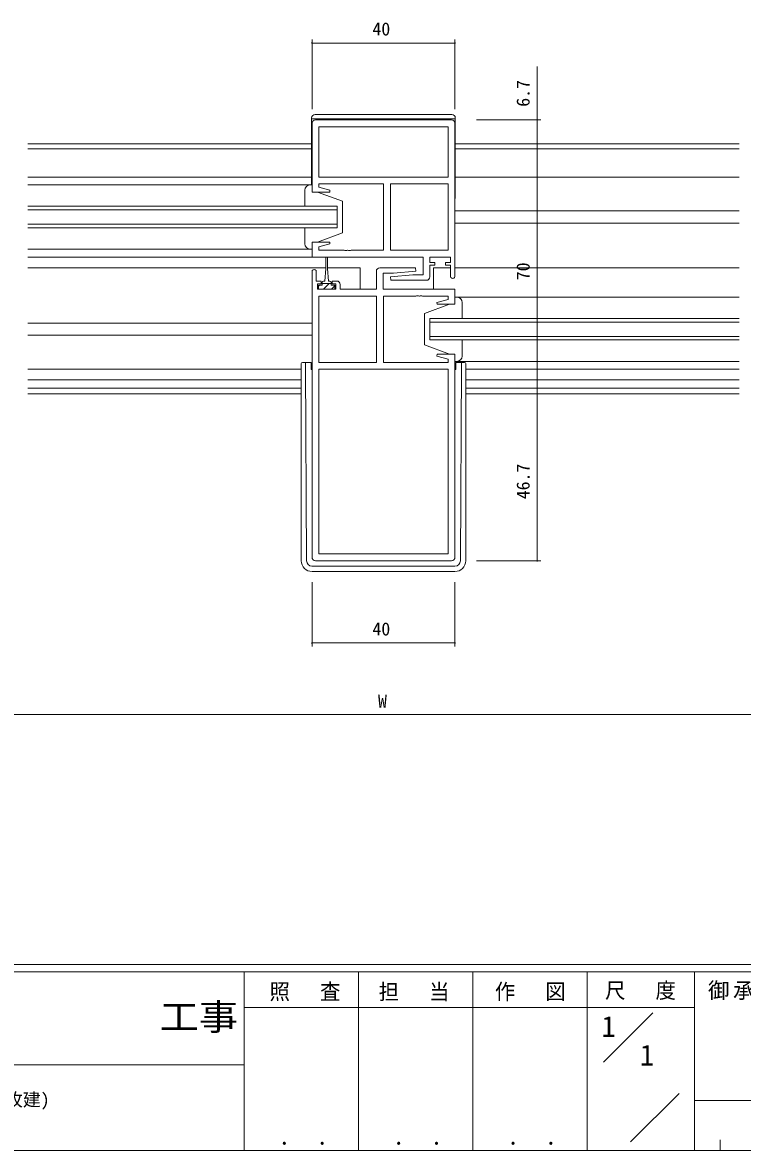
# Model space of a CAD drawing. Units: millimetres, scale not verified. Extents: x -594 to 539, y -420 to 386.
# Drawn here: x 84 to 285.4, y -420 to -104.3 of the extents above; entities that cross this region are included whole.
import ezdxf
from ezdxf.enums import TextEntityAlignment as Align

# ---------------------------------------------------------------- set-up
doc = ezdxf.new("R2010")
doc.units = ezdxf.units.MM
doc.header["$LTSCALE"] = 2
for name, color, linetype, lineweight in [('0-1_YKK_ZWAK', 7, 'Continuous', 9), ('0-3_YKK_11', 7, 'Continuous', 9), ('0-4_YKK_12', 2, 'Continuous', 9), ('0-5_YKK_13', 4, 'Continuous', 9), ('0-6_YKK_D', 6, 'Continuous', 9)]:
    doc.layers.add(name, color=color, linetype=linetype, lineweight=lineweight)
doc.layers.add('0-2_USER1', color=7, linetype='Continuous')
doc.styles.add('ＭＳ ゴシック', font='')
doc.styles.get('ＭＳ ゴシック').set_extended_font_data('MS Gothic')

msp = doc.modelspace()

# ---------------------------------------------------------------- linework, layer by layer
at = {"layer": '0-1_YKK_ZWAK'}
for p, q in [((510, -367.965), (-590, -367.965)), ((456, -369.965), (-590, -369.965)), ((146, -369.965), (146, -419.965)), ((178, -369.965), (178, -419.965)), ((210, -369.965), (210, -419.965)), ((242, -369.965), (242, -419.965)), ((272, -369.965), (272, -419.965)), ((243.406, -379.964), (146, -379.964)), ((243.406, -379.964), (272, -379.964)), ((246.529, -395.302), (260.376, -381.454)), ((-38, -395.964), (146, -395.964)), ((254.103, -417.601), (267.709, -403.995)), ((272, -405.965), (415.999, -405.965)), ((279.2, -416.965), (279.2, -419.965)), ((-590, -419.965), (456, -419.965))]:
    msp.add_line(p, q, dxfattribs=at)
at = {"layer": '0-3_YKK_11'}
for p, q in [((204, -131.567), (166, -131.567)), ((165, -132.567), (165, -151.767)), ((203.07, -133.497), (166.93, -133.497)), ((203.07, -133.497), (166.93, -133.497)), ((166.93, -133.497), (166.93, -147.567)), ((203.07, -147.567), (203.07, -133.497)), ((205, -175.367), (205, -132.567)), ((166.93, -147.567), (203.07, -147.567)), ((166.93, -149.497), (185, -149.497)), ((185, -149.497), (185, -168.037)), ((187, -149.497), (187, -168.037)), ((187, -149.497), (187, -168.037)), ((203.07, -149.497), (187, -149.497)), ((203.07, -168.037), (203.07, -149.497)), ((165, -169.967), (196.07, -169.967)), ((174.042, -168.037), (166.93, -168.037)), ((185, -168.037), (175.958, -168.037)), ((187, -168.037), (203.07, -168.037)), ((196.07, -169.967), (196.07, -174.967)), ((198, -175.467), (198, -172.267)), ((203.8, -172.267), (203.8, -175.367)), ((165, -174.067), (165, -253.967)), ((166.2, -176.667), (166.2, -174.067)), ((183, -173.967), (183, -178.967)), ((187.022, -176.467), (197, -176.467)), ((187.807, -174.467), (194.02, -173.924)), ((196.07, -174.967), (193.193, -174.967)), ((205, -178.967), (184.93, -178.967)), ((166.93, -180.897), (166.93, -199.437)), ((183, -180.897), (166.93, -180.897)), ((183, -199.437), (183, -180.897)), ((185, -180.897), (194.042, -180.897)), ((185, -199.437), (185, -180.897)), ((194.042, -180.897), (194.225, -180.777)), ((205, -253.967), (205, -197.167)), ((203.07, -201.367), (166.93, -201.367)), ((166.93, -201.367), (166.93, -253.037)), ((203.07, -199.437), (185, -199.437)), ((203.07, -253.037), (203.07, -201.367)), ((203.07, -253.037), (203.07, -201.367)), ((166, -254.967), (204, -254.967)), ((166.93, -253.037), (203.07, -253.037))]:
    msp.add_line(p, q, dxfattribs=at)
for points in [[(165, -151.767), (169.961, -151.767), (170.029, -151.245), (166.93, -150.414), (166.93, -149.497)], [(166.93, -168.037), (166.93, -167.12), (170.029, -166.29), (169.961, -165.767), (165, -165.767), (165, -169.967)], [(175.958, -168.037), (175.775, -168.157), (175.225, -168.157), (175.042, -168.037), (174.958, -168.037), (174.775, -168.157), (174.225, -168.157), (174.042, -168.037)], [(198, -172.267), (199.4, -172.267), (199.4, -171.467), (198, -171.467), (198, -169.967), (203.8, -169.967), (203.8, -171.467), (202.4, -171.467), (202.4, -172.267), (203.8, -172.267)], [(194.02, -173.924), (193.978, -172.967), (184, -172.967)], [(171.9, -176.667), (170.6, -176.667), (170.6, -177.467), (171.7, -177.467), (171.7, -178.967), (166.5, -178.967), (166.5, -177.467), (167.6, -177.467), (167.6, -176.667), (166.2, -176.667)], [(184.93, -178.967), (184.93, -174.467), (187.807, -174.467)], [(193.193, -174.967), (186.98, -175.511), (187.022, -176.467)], [(183, -178.967), (172.9, -178.967), (172.9, -177.667)], [(194.225, -180.777), (194.775, -180.777), (194.958, -180.897), (195.042, -180.897), (195.225, -180.777), (195.775, -180.777), (195.958, -180.897), (203.07, -180.897), (203.07, -181.814), (199.971, -182.645), (200.039, -183.167), (205, -183.167), (205, -178.967)], [(166.93, -180.897), (166.93, -199.437), (183, -199.437)], [(205, -197.167), (200.039, -197.167), (199.971, -197.69), (203.07, -198.52), (203.07, -199.437)]]:
    msp.add_lwpolyline(points, dxfattribs=at)
for centre, radius, start, end in [((166, -132.567), 1, 90, 179.99998), ((204, -132.567), 1, 0, 89.99998), ((165.6, -174.067), 0.6, 359.99998, 180), ((184, -173.967), 1, 90, 179.99998), ((171.9, -177.667), 1, 0, 89.99998), ((197, -175.467), 1, 270, 359.99998), ((204.4, -175.367), 0.6, 179.99998, 0), ((166, -253.967), 1, 180, 269.99998), ((204, -253.967), 1, 270, 359.99998)]:
    msp.add_arc(centre, radius, start, end, dxfattribs=at)
at = {"layer": '0-4_YKK_12'}
for p, q in [((164.9, -138.267), (85.5, -138.267)), ((205.1, -138.267), (284.5, -138.267)), ((164.9, -139.667), (85.5, -139.667)), ((205.1, -139.667), (284.5, -139.667)), ((164.9, -147.567), (85.5, -147.567)), ((205.1, -147.567), (284.5, -147.567)), ((85.5, -149.768), (165, -149.769)), ((172, -155.767), (85.5, -155.767)), ((172, -156.767), (85.5, -156.767)), ((172, -155.767), (172, -161.767)), ((205, -157.067), (284.5, -157.067)), ((172, -160.767), (85.5, -160.767)), ((205, -160.467), (284.5, -160.467)), ((172, -161.767), (85.5, -161.767)), ((165, -167.766), (85.5, -167.767)), ((165.5, -169.967), (85.5, -169.967)), ((85.5, -172.967), (168.85, -172.967)), ((169.35, -172.967), (178.5, -172.967)), ((178.5, -178.967), (178.5, -172.967)), ((199, -172.967), (203.8, -172.967)), ((199, -178.967), (199, -172.967)), ((205, -172.967), (284.5, -172.967)), ((205, -181.167), (284.5, -181.167)), ((165, -188.467), (85.5, -188.467)), ((198, -193.167), (198, -187.167)), ((198, -187.167), (284.5, -187.167)), ((198, -188.167), (284.5, -188.167)), ((165, -191.867), (85.5, -191.867)), ((198, -192.167), (284.5, -192.167)), ((198, -193.167), (284.5, -193.167)), ((162, -201.367), (85.5, -201.367)), ((205, -199.167), (284.5, -199.167)), ((208, -201.367), (284.5, -201.367)), ((162, -204.367), (85.5, -204.367)), ((208, -204.367), (284.5, -204.367)), ((162, -206.637), (85.5, -206.637)), ((162, -208.267), (85.5, -208.267)), ((208, -206.637), (284.5, -206.637)), ((208, -208.267), (284.5, -208.267))]:
    msp.add_line(p, q, dxfattribs=at)
at = {"layer": '0-5_YKK_13'}
for p, q in [((164.9, -131.067), (164.9, -149.767)), ((205.1, -131.267), (164.9, -131.267)), ((165.9, -130.067), (204.1, -130.067)), ((205.1, -131.067), (205.1, -153.563)), ((163, -155.767), (163, -151.267)), ((166.5, -151.767), (173.5, -154.367)), ((173.5, -154.367), (173.5, -163.167)), ((205.1, -153.563), (205, -153.563)), ((163, -166.267), (163, -161.767)), ((166.5, -165.767), (173.5, -163.167)), ((168.85, -170.217), (168.85, -173.167)), ((169.35, -173.167), (169.35, -170.217)), ((168.85, -173.167), (168.6, -176.667)), ((169.35, -173.167), (169.6, -176.667)), ((168.25, -176.667), (168.6, -176.667)), ((169.6, -176.667), (169.95, -176.667)), ((166.8, -177.867), (166.8, -178.967)), ((167.088, -177.867), (166.8, -178.156)), ((167.85, -177.867), (166.8, -177.867)), ((166.8, -178.967), (171.4, -178.967)), ((167.85, -177.867), (167.85, -177.067)), ((170.35, -177.367), (167.85, -177.367)), ((169.1, -178.101), (168.234, -178.967)), ((169.834, -177.367), (169.1, -178.101)), ((170.35, -177.067), (170.35, -177.867)), ((171.4, -177.867), (170.35, -177.867)), ((171.4, -178.046), (170.479, -178.967)), ((171.4, -178.967), (171.4, -177.867)), ((205.5, -181.167), (205, -181.167)), ((207, -187.167), (207, -182.667)), ((196.5, -185.767), (196.5, -194.567)), ((203.5, -197.167), (196.5, -194.567)), ((207, -197.667), (207, -193.167)), ((162, -199.767), (162, -200.467)), ((162, -200.467), (162, -254.967)), ((163.2, -199.467), (162.3, -199.467)), ((163.205, -200.467), (163.2, -199.467)), ((163.5, -199.467), (163.2, -199.467)), ((163.492, -254.975), (163.205, -200.467)), ((164.8, -199.467), (163.5, -199.467)), ((164.8, -199.467), (164.8, -201.467)), ((164.8, -201.467), (165, -201.467)), ((205, -199.167), (205.5, -199.167)), ((205.2, -201.467), (205, -201.467)), ((205.2, -199.467), (206.5, -199.467)), ((205.2, -199.467), (205.2, -201.467)), ((206.5, -199.467), (206.8, -199.467)), ((206.508, -254.975), (206.795, -200.467)), ((206.795, -200.467), (206.8, -199.467)), ((206.8, -199.467), (207.7, -199.467)), ((208, -199.767), (208, -200.467)), ((208, -200.467), (208, -254.967)), ((164.992, -256.467), (205.008, -256.467)), ((205, -257.967), (165, -257.967))]:
    msp.add_line(p, q, dxfattribs=at)
for points in [[(164.5, -149.767), (165, -149.767), (165, -151.767), (166.5, -151.767)], [(166.5, -165.767), (165, -165.767), (165, -167.767), (164.5, -167.767)], [(205, -181.167), (205, -183.167), (203.5, -183.167), (196.5, -185.767)], [(203.5, -197.167), (205, -197.167), (205, -199.167)]]:
    msp.add_lwpolyline(points, dxfattribs=at)
for centre, radius, start, end in [((165.9, -131.067), 1, 90, 179.99998), ((204.1, -131.067), 1, 0, 90), ((164.5, -151.267), 1.5, 90, 180), ((164.5, -166.267), 1.5, 180, 270), ((169.1, -170.217), 0.25, 0, 180), ((168.25, -177.067), 0.4, 90, 180), ((169.95, -177.067), 0.4, 0, 90), ((205.5, -182.667), 1.5, 0, 90), ((205.5, -197.667), 1.5, 270, 0), ((162.3, -199.767), 0.3, 90, 180), ((207.7, -199.767), 0.3, 0, 90), ((165, -254.967), 3, 180, 270), ((165, -254.967), 3, 180, 270), ((164.992, -254.967), 1.5, 180.30154, 270), ((164.992, -254.967), 1.5, 180.30154, 270), ((205, -254.967), 3, 270, 0), ((205.008, -254.967), 1.5, 270, 359.69844)]:
    msp.add_arc(centre, radius, start, end, dxfattribs=at)
at = {"layer": '0-6_YKK_D'}
for p, q in [((165, -128.567), (165, -109.067)), ((165, -110.067), (205, -110.067)), ((205, -128.567), (205, -109.067)), ((211, -131.567), (229, -131.567)), ((211, -138.267), (229, -138.267)), ((211, -138.267), (229, -138.267)), ((228, -138.267), (228, -208.267)), ((211, -208.267), (229, -208.267)), ((211, -208.267), (229, -208.267)), ((228, -208.267), (228, -254.967)), ((211, -254.967), (229, -254.967)), ((165, -260.967), (165, -278.965)), ((205, -260.967), (205, -278.965)), ((165, -277.965), (205, -277.965)), ((-58, -297.965), (428, -297.965))]:
    msp.add_line(p, q, dxfattribs=at)
msp.add_lwpolyline([(228, -138.267), (228, -131.567), (228, -116.667)], dxfattribs=at)
for centre, start, end in [((165, -110.067), 0, 180), ((165, -110.067), 180, 0), ((205, -110.067), 0, 180), ((205, -110.067), 180, 0), ((228, -131.567), 90, 270), ((228, -131.567), 270, 90), ((228, -138.267), 90, 270), ((228, -138.267), 90, 270), ((228, -138.267), 270, 90), ((228, -138.267), 270, 90), ((228, -208.267), 90, 270), ((228, -208.267), 90, 270), ((228, -208.267), 270, 90), ((228, -208.267), 270, 90), ((228, -254.967), 90, 270), ((228, -254.967), 270, 90), ((165, -277.965), 0, 180), ((165, -277.965), 180, 0), ((205, -277.965), 0, 180), ((205, -277.965), 180, 0)]:
    msp.add_arc(centre, 0.106, start, end, dxfattribs=at)

# ---------------------------------------------------------------- texts
at = {"layer": '0-1_YKK_ZWAK', "color": 3, "style": 'ＭＳ ゴシック', "width": 1.1}
msp.add_text('工事', height=7.331, dxfattribs=at).set_placement((122.331, -388.474), align=Align.BOTTOM_LEFT)
at = {"layer": '0-1_YKK_ZWAK', "char_height": 4.399, "attachment_point": 7, "style": 'ＭＳ ゴシック'}
for s, insert in [('\\T1.24;\\W0.95;尺\\~\\~度', (247.017, -377.875)), ('\\T1.17;御承認印', (275.81, -377.869)), ('\\T1.24;\\W0.95;照\\~\\~査', (153.127, -378.222)), ('\\T1.24;\\W0.95;担\\~\\~当', (183.649, -378.222)), ('\\T1.24;\\W0.95;作\\~\\~図', (216.171, -378.196)), ('\\T1.24;\\W0.95;\\~．\\~．', (152.364, -418.459)), ('\\T1.24;\\W0.95;\\~．\\~．', (184.364, -418.459)), ('\\T1.24;\\W0.95;\\~．\\~．', (216.364, -418.459))]:
    msp.add_mtext(s, dxfattribs=dict(at, insert=insert))
at = {"layer": '0-2_USER1', "style": 'ＭＳ ゴシック'}
for p in [(246, -389.964), (256.762, -397.964)]:
    msp.add_text('1', height=5.865, dxfattribs=at).set_placement(p, align=Align.BOTTOM_LEFT)
at = {"layer": '0-2_USER1', "color": 4, "style": 'ＭＳ ゴシック'}
msp.add_text('EXIMA 31 T-1 引違い窓【緩衝ｺﾞﾑ付仕様】(2枚建)', height=3.666, dxfattribs=at).set_placement((-20.842, -408.678), align=Align.BOTTOM_LEFT)
at = {"layer": '0-6_YKK_D', "color": 4, "style": 'ＭＳ ゴシック'}
for s, p in [('40', (181.906, -109.067)), ('40', (181.906, -276.965)), ('W', (183.465, -297.165))]:
    msp.add_text(s, height=3.666, dxfattribs=at).set_placement(p, align=Align.BOTTOM_LEFT)
for s, p in [('6.7', (227, -127.909)), ('70', (227, -176.459)), ('46.7', (227, -237.745))]:
    msp.add_text(s, height=3.666, rotation=90, dxfattribs=at).set_placement(p, align=Align.BOTTOM_LEFT)

doc.saveas('drawing.dxf')
